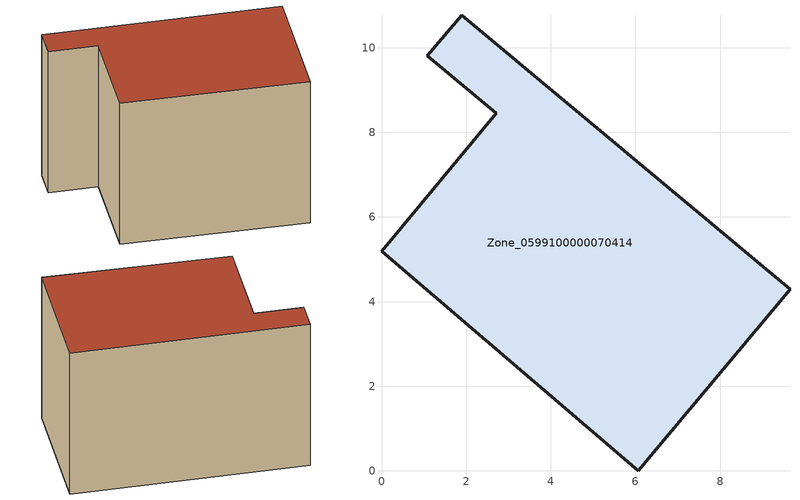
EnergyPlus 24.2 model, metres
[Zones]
Zone_0599100000070414
 floor ground (C_G): 9.65,4.29 6.07,0 0,5.19 2.71,8.45 1.08,9.81 1.89,10.77 z0
 wall outside (C_F): 6.07,0 9.65,4.29 1.89,10.77 1.08,9.81 2.71,8.45 0,5.19 6.07,0 z0:7.06
 roof outside (C_R): 0,5.19 6.07,0 9.65,4.29 1.89,10.77 1.08,9.81 2.71,8.45 z7.06
[BUILDING]
Pand.0599100000070414: North Axis=0; Terrain=City; Loads Convergence Tolerance Value=0.04; Temperature Convergence Tolerance Value=0.4; Solar Distribution=FullExterior; Maximum Number of Warmup Days=25; Minimum Number of Warmup Days=1
[Site:Location]
Rotterdam.The.Hague.AP_ZH_NLD Design_Conditions: Latitude=51.96; Longitude=4.45; Time Zone=1; Elevation=-4.5
[SITE:GROUNDTEMPERATURE:BUILDINGSURFACE]
18, 18, 18, 18, 18, 18, 18, 18, 18, 18, 18, 18
[MATERIAL] Thermal Absorptance=0.9; Solar Absorptance=0.7; Visible Absorptance=0.7
Name | Roughness | Thickness | Conductivity | Density | Specific Heat
G.TI.1946 | MediumSmooth | 0.15 | 1 | 540 | 1210
F.TI.1946 | Rough | 0.3 | 0.857143 | 1920 | 840
R.TI.1946 | MediumRough | 0.2 | 0.1 | 1500 | 1000
[CONSTRUCTION]
C_G: G.TI.1946
C_F: F.TI.1946
C_R: R.TI.1946
[ZONE]
Zone_0599100000070414: Type=1; Multiplier=1; Ceiling Height=Autocalculate; Volume=Autocalculate; Floor Area=autocalculate; Part of Total Floor Area=Yes
[ZONEINFILTRATION:DESIGNFLOWRATE]
Infil_Zone_0599100000070414: Zone or ZoneList or Space or SpaceList=Zone_0599100000070414; Schedule=AlwaysOn; Design Flow Rate Calculation Method=Flow/Area; Flow Rate per Floor Area=0.003; Constant Term Coefficient=1; Temperature Term Coefficient=0; Velocity Term Coefficient=0; Velocity Squared Term Coefficient=0
[HVACTEMPLATE:ZONE:IDEALLOADSAIRSYSTEM]
Zone_0599100000070414: Maximum Heating Supply Air Temperature=50; Minimum Cooling Supply Air Temperature=13; Maximum Heating Supply Air Humidity Ratio=0.0156; Minimum Cooling Supply Air Humidity Ratio=0.0077; Heating Limit=NoLimit; Cooling Limit=NoLimit; Dehumidification Control Type=ConstantSensibleHeatRatio; Cooling Sensible Heat Ratio=0.7; Dehumidification Setpoint=60; Humidification Control Type=None; Humidification Setpoint=30; Outdoor Air Method=None; Outdoor Air Flow Rate per Person=0.00944; Outdoor Air Flow Rate per Zone Floor Area=0; Outdoor Air Flow Rate per Zone=0; Demand Controlled Ventilation Type=None; Outdoor Air Economizer Type=NoEconomizer; Heat Recovery Type=None; Sensible Heat Recovery Effectiveness=0.7; Latent Heat Recovery Effectiveness=0.65
[ZONECONTROL:THERMOSTAT]
ThermostatControl_Zone_0599100000070414: Zone or ZoneList=Zone_0599100000070414; Control Type Schedule=DualSetpointControlType; Control 1=Thermostat_Zone_0599100000070414; Temperature Difference Between Cutout And Setpoint=0
[THERMOSTATSETPOINT:DUALSETPOINT]
Thermostat_Zone_0599100000070414: Heating Setpoint Temperature Schedule=HeatingSetpoint_Zone_0599100000070414; Cooling Setpoint Temperature Schedule=CoolingSetpoint_Zone_0599100000070414
[SCHEDULE:COMPACT]
HeatingSetpoint_Zone_0599100000070414: Through: 12/31, For: AllDays, Until: 24:00, 21
CoolingSetpoint_Zone_0599100000070414: Through: 12/31, For: AllDays, Until: 24:00, 24
DualSetpointControlType: Through: 12/31, For: AllDays, Until: 24:00, 4
AlwaysOn: Through: 12/31, For: AllDays, Until: 24:00, 1
